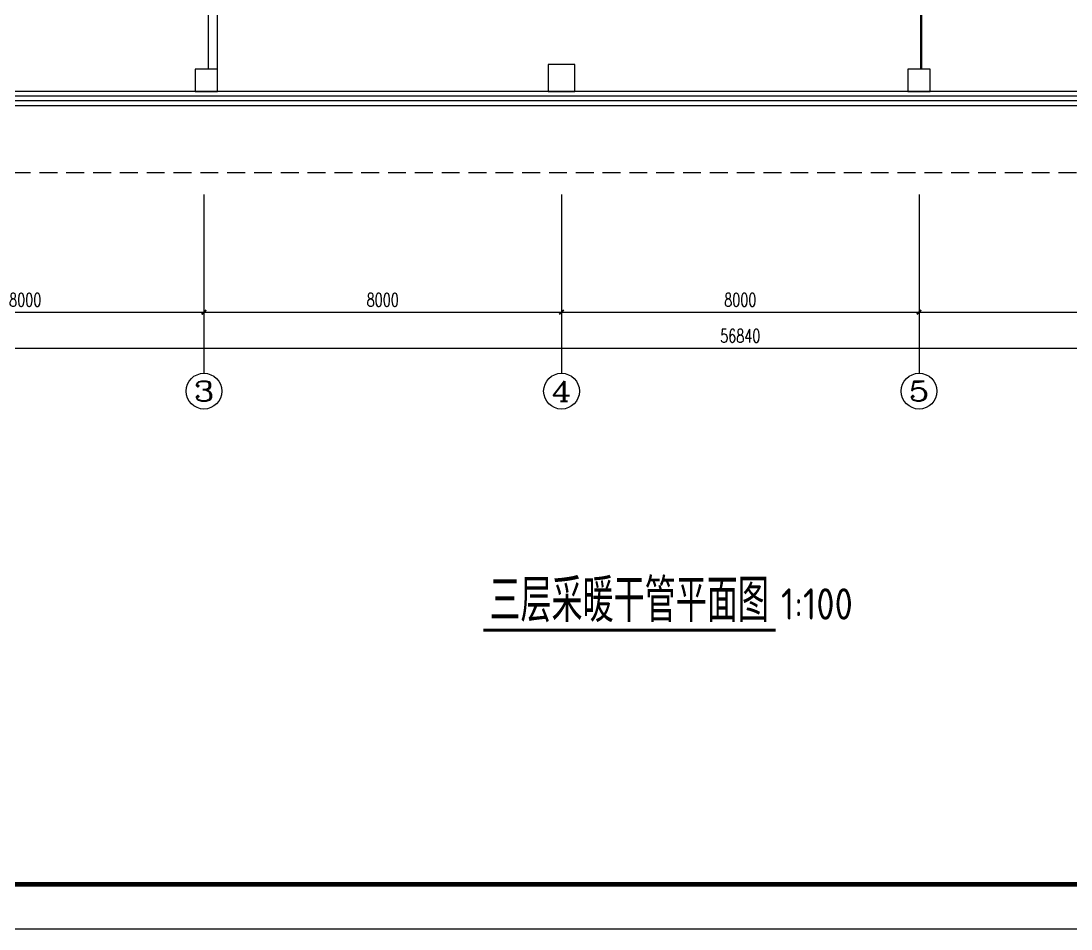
# Model space of a CAD drawing. Extents: x 2297255 to 2381355, y -608375 to -364775.
# Drawn here: x 2320749 to 2344244, y -485575 to -465270 of the extents above; entities that cross this region are included whole.
import ezdxf
from ezdxf.enums import TextEntityAlignment as Align

# ---------------------------------------------------------------- set-up
doc = ezdxf.new("R2010")
doc.units = 0
doc.header["$LTSCALE"] = 1000
doc.header["$MEASUREMENT"] = 0
doc.linetypes.add('_DASH', pattern=[0.6, 0.4, -0.2])
doc.linetypes.add('CENTER', pattern=[2, 1.25, -0.25, 0.25, -0.25])
for name, color, linetype in [('AXIS', 3, 'Continuous'), ('AXIS_TEXT', 7, 'Continuous'), ('COLUMN', 9, 'Continuous'), ('CURTWALL', 4, 'Continuous'), ('DIM_SYMB', 3, 'Continuous'), ('PUB_DIM', 3, 'Continuous'), ('PUB_TEXT', 7, 'Continuous'), ('TK', 4, 'Continuous'), ('WALL', 9, 'Continuous'), ('立面', 254, 'Continuous')]:
    doc.layers.add(name, color=color, linetype=linetype)
doc.styles.add('_TCH_AXIS', font='COMPLEX', dxfattribs={"bigfont": 'GBCBIG'})
doc.styles.add('_TCH_DIM_T3', font='SIMPLEX', dxfattribs={"width": 0.705882, "bigfont": 'GBCBIG'})
doc.styles.add('COMPLEX', font='COMPLEX')
doc.styles.add('HZTXT1', font='romans.shx', dxfattribs={"width": 0.7, "bigfont": 'GBHZFS.SHX'})
doc.styles.get("Standard").update_dxf_attribs({"font": 'gbenor.shx', "bigfont": 'gbcbig.shx'})
doc.dimstyles.new('_TCH_ARCH&&100', dxfattribs={"dimtxt": 297.5, "dimasz": 100, "dimexe": 250, "dimexo": 300, "dimgap": 126.25, "dimtad": 1, "dimdec": 0, "dimzin": 0, "dimdsep": 46, "dimtxsty": '_TCH_DIM_T3', "dimblk": 'ARCHTICK', "dimcen": 0.09, "dimclrt": 7, "dimazin": 2, "dimtfac": 1, "dimtdec": 0, "dimtix": 1, "dimtmove": 2, "dimatfit": 3, "dimfxl": 30, "dimtolj": 1, "dimtzin": 0, "dimarcsym": 0})

# ---------------------------------------------------------------- blocks, each defined once
blk = doc.blocks.new('_ArchTick')
at = {"color": 0, "linetype": 'ByBlock', "const_width": 0.4}
blk.add_lwpolyline([(-0.5, -0.5), (0.5, 0.5)], dxfattribs=at)
blk = doc.blocks.new('*D81')
at = {"layer": 'Defpoints', "color": 0, "transparency": 16777216}
for p in [(-32300, -6861), (-24300, -6861), (-24300, -7878)]:
    blk.add_point(p, dxfattribs=at)
at = {"layer": 'PUB_DIM', "color": 0, "lineweight": -2, "transparency": 16777216}
for p, q in [((-32300, -7161), (-32300, -8128)), ((-24300, -7161), (-24300, -8128)), ((-32300, -7878), (-24300, -7878))]:
    blk.add_line(p, q, dxfattribs=at)
at = {"layer": 'PUB_DIM', "color": 0, "lineweight": -2, "transparency": 16777216, "xscale": 100, "yscale": 100, "zscale": 100, "rotation": 180}
blk.add_blockref('_ArchTick', (-32300, -7878), dxfattribs=at)
at = {"layer": 'PUB_DIM', "color": 0, "lineweight": -2, "transparency": 16777216, "xscale": 100, "yscale": 100, "zscale": 100}
blk.add_blockref('_ArchTick', (-24300, -7878), dxfattribs=at)
at = {"layer": 'PUB_DIM', "color": 7, "transparency": 16777216, "insert": (-28300, -7603), "char_height": 297.5, "attachment_point": 5, "style": '_TCH_DIM_T3'}
blk.add_mtext('\\A1;8000', dxfattribs=at)
blk = doc.blocks.new('*D82')
at = {"layer": 'Defpoints', "color": 0, "transparency": 16777216}
for p in [(-24300, -6861), (-16300, -6861), (-16300, -7878)]:
    blk.add_point(p, dxfattribs=at)
at = {"layer": 'PUB_DIM', "color": 0, "lineweight": -2, "transparency": 16777216}
for p, q in [((-24300, -7161), (-24300, -8128)), ((-16300, -7161), (-16300, -8128)), ((-24300, -7878), (-16300, -7878))]:
    blk.add_line(p, q, dxfattribs=at)
at = {"layer": 'PUB_DIM', "color": 0, "lineweight": -2, "transparency": 16777216, "xscale": 100, "yscale": 100, "zscale": 100, "rotation": 180}
blk.add_blockref('_ArchTick', (-24300, -7878), dxfattribs=at)
at = {"layer": 'PUB_DIM', "color": 0, "lineweight": -2, "transparency": 16777216, "xscale": 100, "yscale": 100, "zscale": 100}
blk.add_blockref('_ArchTick', (-16300, -7878), dxfattribs=at)
at = {"layer": 'PUB_DIM', "color": 7, "transparency": 16777216, "insert": (-20300, -7603), "char_height": 297.5, "attachment_point": 5, "style": '_TCH_DIM_T3'}
blk.add_mtext('\\A1;8000', dxfattribs=at)
blk = doc.blocks.new('*D83')
at = {"layer": 'Defpoints', "color": 0, "transparency": 16777216}
for p in [(-16300, -6861), (-8300, -6861), (-8300, -7878)]:
    blk.add_point(p, dxfattribs=at)
at = {"layer": 'PUB_DIM', "color": 0, "lineweight": -2, "transparency": 16777216}
for p, q in [((-16300, -7161), (-16300, -8128)), ((-8300, -7161), (-8300, -8128)), ((-16300, -7878), (-8300, -7878))]:
    blk.add_line(p, q, dxfattribs=at)
at = {"layer": 'PUB_DIM', "color": 0, "lineweight": -2, "transparency": 16777216, "xscale": 100, "yscale": 100, "zscale": 100, "rotation": 180}
blk.add_blockref('_ArchTick', (-16300, -7878), dxfattribs=at)
at = {"layer": 'PUB_DIM', "color": 0, "lineweight": -2, "transparency": 16777216, "xscale": 100, "yscale": 100, "zscale": 100}
blk.add_blockref('_ArchTick', (-8300, -7878), dxfattribs=at)
at = {"layer": 'PUB_DIM', "color": 7, "transparency": 16777216, "insert": (-12300, -7603), "char_height": 297.5, "attachment_point": 5, "style": '_TCH_DIM_T3'}
blk.add_mtext('\\A1;8000', dxfattribs=at)
blk = doc.blocks.new('*D84')
at = {"layer": 'Defpoints', "color": 0, "transparency": 16777216}
for p in [(-8300, -6861), (-300, -6861), (-300, -7878)]:
    blk.add_point(p, dxfattribs=at)
at = {"layer": 'PUB_DIM', "color": 0, "lineweight": -2, "transparency": 16777216}
for p, q in [((-8300, -7161), (-8300, -8128)), ((-300, -7161), (-300, -8128)), ((-8300, -7878), (-300, -7878))]:
    blk.add_line(p, q, dxfattribs=at)
at = {"layer": 'PUB_DIM', "color": 0, "lineweight": -2, "transparency": 16777216, "xscale": 100, "yscale": 100, "zscale": 100, "rotation": 180}
blk.add_blockref('_ArchTick', (-8300, -7878), dxfattribs=at)
at = {"layer": 'PUB_DIM', "color": 0, "lineweight": -2, "transparency": 16777216, "xscale": 100, "yscale": 100, "zscale": 100}
blk.add_blockref('_ArchTick', (-300, -7878), dxfattribs=at)
at = {"layer": 'PUB_DIM', "color": 7, "transparency": 16777216, "insert": (-4300, -7603), "char_height": 297.5, "attachment_point": 5, "style": '_TCH_DIM_T3'}
blk.add_mtext('\\A1;8000', dxfattribs=at)
blk = doc.blocks.new('*D88')
at = {"layer": 'Defpoints', "color": 0, "transparency": 16777216}
for p in [(-40720, -7643), (16120, -7643), (16120, -8685)]:
    blk.add_point(p, dxfattribs=at)
at = {"layer": 'PUB_DIM', "color": 0, "lineweight": -2, "transparency": 16777216}
for p, q in [((-40720, -7943), (-40720, -8935)), ((16120, -7943), (16120, -8935)), ((-40720, -8685), (16120, -8685))]:
    blk.add_line(p, q, dxfattribs=at)
at = {"layer": 'PUB_DIM', "color": 0, "lineweight": -2, "transparency": 16777216, "xscale": 100, "yscale": 100, "zscale": 100, "rotation": 180}
blk.add_blockref('_ArchTick', (-40720, -8685), dxfattribs=at)
at = {"layer": 'PUB_DIM', "color": 0, "lineweight": -2, "transparency": 16777216, "xscale": 100, "yscale": 100, "zscale": 100}
blk.add_blockref('_ArchTick', (16120, -8685), dxfattribs=at)
at = {"layer": 'PUB_DIM', "color": 7, "transparency": 16777216, "insert": (-12300, -8410), "char_height": 297.5, "attachment_point": 5, "style": '_TCH_DIM_T3'}
blk.add_mtext('\\A1;56840', dxfattribs=at)
blk = doc.blocks.new('*D228')
at = {"layer": 'Defpoints', "color": 0, "transparency": 16777216}
for p in [(-32300, -6861), (-24300, -6861), (-24300, -7878)]:
    blk.add_point(p, dxfattribs=at)
at = {"layer": 'PUB_DIM', "color": 0, "lineweight": -2, "transparency": 16777216}
for p, q in [((-32300, -7161), (-32300, -8128)), ((-24300, -7161), (-24300, -8128)), ((-32300, -7878), (-24300, -7878))]:
    blk.add_line(p, q, dxfattribs=at)
at = {"layer": 'PUB_DIM', "color": 0, "lineweight": -2, "transparency": 16777216, "xscale": 100, "yscale": 100, "zscale": 100, "rotation": 180}
blk.add_blockref('_ArchTick', (-32300, -7878), dxfattribs=at)
at = {"layer": 'PUB_DIM', "color": 0, "lineweight": -2, "transparency": 16777216, "xscale": 100, "yscale": 100, "zscale": 100}
blk.add_blockref('_ArchTick', (-24300, -7878), dxfattribs=at)
at = {"layer": 'PUB_DIM', "color": 7, "transparency": 16777216, "insert": (-28300, -7603), "char_height": 297.5, "attachment_point": 5, "style": '_TCH_DIM_T3'}
blk.add_mtext('\\A1;8000', dxfattribs=at)
blk = doc.blocks.new('*D229')
at = {"layer": 'Defpoints', "color": 0, "transparency": 16777216}
for p in [(-24300, -6861), (-16300, -6861), (-16300, -7878)]:
    blk.add_point(p, dxfattribs=at)
at = {"layer": 'PUB_DIM', "color": 0, "lineweight": -2, "transparency": 16777216}
for p, q in [((-24300, -7161), (-24300, -8128)), ((-16300, -7161), (-16300, -8128)), ((-24300, -7878), (-16300, -7878))]:
    blk.add_line(p, q, dxfattribs=at)
at = {"layer": 'PUB_DIM', "color": 0, "lineweight": -2, "transparency": 16777216, "xscale": 100, "yscale": 100, "zscale": 100, "rotation": 180}
blk.add_blockref('_ArchTick', (-24300, -7878), dxfattribs=at)
at = {"layer": 'PUB_DIM', "color": 0, "lineweight": -2, "transparency": 16777216, "xscale": 100, "yscale": 100, "zscale": 100}
blk.add_blockref('_ArchTick', (-16300, -7878), dxfattribs=at)
at = {"layer": 'PUB_DIM', "color": 7, "transparency": 16777216, "insert": (-20300, -7603), "char_height": 297.5, "attachment_point": 5, "style": '_TCH_DIM_T3'}
blk.add_mtext('\\A1;8000', dxfattribs=at)
blk = doc.blocks.new('*D230')
at = {"layer": 'Defpoints', "color": 0, "transparency": 16777216}
for p in [(-16300, -6861), (-8300, -6861), (-8300, -7878)]:
    blk.add_point(p, dxfattribs=at)
at = {"layer": 'PUB_DIM', "color": 0, "lineweight": -2, "transparency": 16777216}
for p, q in [((-16300, -7161), (-16300, -8128)), ((-8300, -7161), (-8300, -8128)), ((-16300, -7878), (-8300, -7878))]:
    blk.add_line(p, q, dxfattribs=at)
at = {"layer": 'PUB_DIM', "color": 0, "lineweight": -2, "transparency": 16777216, "xscale": 100, "yscale": 100, "zscale": 100, "rotation": 180}
blk.add_blockref('_ArchTick', (-16300, -7878), dxfattribs=at)
at = {"layer": 'PUB_DIM', "color": 0, "lineweight": -2, "transparency": 16777216, "xscale": 100, "yscale": 100, "zscale": 100}
blk.add_blockref('_ArchTick', (-8300, -7878), dxfattribs=at)
at = {"layer": 'PUB_DIM', "color": 7, "transparency": 16777216, "insert": (-12300, -7603), "char_height": 297.5, "attachment_point": 5, "style": '_TCH_DIM_T3'}
blk.add_mtext('\\A1;8000', dxfattribs=at)
blk = doc.blocks.new('*D231')
at = {"layer": 'Defpoints', "color": 0, "transparency": 16777216}
for p in [(-8300, -6861), (-300, -6861), (-300, -7878)]:
    blk.add_point(p, dxfattribs=at)
at = {"layer": 'PUB_DIM', "color": 0, "lineweight": -2, "transparency": 16777216}
for p, q in [((-8300, -7161), (-8300, -8128)), ((-300, -7161), (-300, -8128)), ((-8300, -7878), (-300, -7878))]:
    blk.add_line(p, q, dxfattribs=at)
at = {"layer": 'PUB_DIM', "color": 0, "lineweight": -2, "transparency": 16777216, "xscale": 100, "yscale": 100, "zscale": 100, "rotation": 180}
blk.add_blockref('_ArchTick', (-8300, -7878), dxfattribs=at)
at = {"layer": 'PUB_DIM', "color": 0, "lineweight": -2, "transparency": 16777216, "xscale": 100, "yscale": 100, "zscale": 100}
blk.add_blockref('_ArchTick', (-300, -7878), dxfattribs=at)
at = {"layer": 'PUB_DIM', "color": 7, "transparency": 16777216, "insert": (-4300, -7603), "char_height": 297.5, "attachment_point": 5, "style": '_TCH_DIM_T3'}
blk.add_mtext('\\A1;8000', dxfattribs=at)
blk = doc.blocks.new('*D235')
at = {"layer": 'Defpoints', "color": 0, "transparency": 16777216}
for p in [(-40720, -7643), (16120, -7643), (16120, -8685)]:
    blk.add_point(p, dxfattribs=at)
at = {"layer": 'PUB_DIM', "color": 0, "lineweight": -2, "transparency": 16777216}
for p, q in [((-40720, -7943), (-40720, -8935)), ((16120, -7943), (16120, -8935)), ((-40720, -8685), (16120, -8685))]:
    blk.add_line(p, q, dxfattribs=at)
at = {"layer": 'PUB_DIM', "color": 0, "lineweight": -2, "transparency": 16777216, "xscale": 100, "yscale": 100, "zscale": 100, "rotation": 180}
blk.add_blockref('_ArchTick', (-40720, -8685), dxfattribs=at)
at = {"layer": 'PUB_DIM', "color": 0, "lineweight": -2, "transparency": 16777216, "xscale": 100, "yscale": 100, "zscale": 100}
blk.add_blockref('_ArchTick', (16120, -8685), dxfattribs=at)
at = {"layer": 'PUB_DIM', "color": 7, "transparency": 16777216, "insert": (-12300, -8410), "char_height": 297.5, "attachment_point": 5, "style": '_TCH_DIM_T3'}
blk.add_mtext('\\A1;56840', dxfattribs=at)
blk = doc.blocks.new('*D375')
at = {"layer": 'Defpoints', "color": 0, "transparency": 16777216}
for p in [(-32300, -6861), (-24300, -6861), (-24300, -7878)]:
    blk.add_point(p, dxfattribs=at)
at = {"layer": 'PUB_DIM', "color": 0, "lineweight": -2, "transparency": 16777216}
for p, q in [((-32300, -7161), (-32300, -8128)), ((-24300, -7161), (-24300, -8128)), ((-32300, -7878), (-24300, -7878))]:
    blk.add_line(p, q, dxfattribs=at)
at = {"layer": 'PUB_DIM', "color": 0, "lineweight": -2, "transparency": 16777216, "xscale": 100, "yscale": 100, "zscale": 100, "rotation": 180}
blk.add_blockref('_ArchTick', (-32300, -7878), dxfattribs=at)
at = {"layer": 'PUB_DIM', "color": 0, "lineweight": -2, "transparency": 16777216, "xscale": 100, "yscale": 100, "zscale": 100}
blk.add_blockref('_ArchTick', (-24300, -7878), dxfattribs=at)
at = {"layer": 'PUB_DIM', "color": 7, "transparency": 16777216, "insert": (-28300, -7603), "char_height": 297.5, "attachment_point": 5, "style": '_TCH_DIM_T3'}
blk.add_mtext('\\A1;8000', dxfattribs=at)
blk = doc.blocks.new('*D376')
at = {"layer": 'Defpoints', "color": 0, "transparency": 16777216}
for p in [(-24300, -6861), (-16300, -6861), (-16300, -7878)]:
    blk.add_point(p, dxfattribs=at)
at = {"layer": 'PUB_DIM', "color": 0, "lineweight": -2, "transparency": 16777216}
for p, q in [((-24300, -7161), (-24300, -8128)), ((-16300, -7161), (-16300, -8128)), ((-24300, -7878), (-16300, -7878))]:
    blk.add_line(p, q, dxfattribs=at)
at = {"layer": 'PUB_DIM', "color": 0, "lineweight": -2, "transparency": 16777216, "xscale": 100, "yscale": 100, "zscale": 100, "rotation": 180}
blk.add_blockref('_ArchTick', (-24300, -7878), dxfattribs=at)
at = {"layer": 'PUB_DIM', "color": 0, "lineweight": -2, "transparency": 16777216, "xscale": 100, "yscale": 100, "zscale": 100}
blk.add_blockref('_ArchTick', (-16300, -7878), dxfattribs=at)
at = {"layer": 'PUB_DIM', "color": 7, "transparency": 16777216, "insert": (-20300, -7603), "char_height": 297.5, "attachment_point": 5, "style": '_TCH_DIM_T3'}
blk.add_mtext('\\A1;8000', dxfattribs=at)
blk = doc.blocks.new('*D377')
at = {"layer": 'Defpoints', "color": 0, "transparency": 16777216}
for p in [(-16300, -6861), (-8300, -6861), (-8300, -7878)]:
    blk.add_point(p, dxfattribs=at)
at = {"layer": 'PUB_DIM', "color": 0, "lineweight": -2, "transparency": 16777216}
for p, q in [((-16300, -7161), (-16300, -8128)), ((-8300, -7161), (-8300, -8128)), ((-16300, -7878), (-8300, -7878))]:
    blk.add_line(p, q, dxfattribs=at)
at = {"layer": 'PUB_DIM', "color": 0, "lineweight": -2, "transparency": 16777216, "xscale": 100, "yscale": 100, "zscale": 100, "rotation": 180}
blk.add_blockref('_ArchTick', (-16300, -7878), dxfattribs=at)
at = {"layer": 'PUB_DIM', "color": 0, "lineweight": -2, "transparency": 16777216, "xscale": 100, "yscale": 100, "zscale": 100}
blk.add_blockref('_ArchTick', (-8300, -7878), dxfattribs=at)
at = {"layer": 'PUB_DIM', "color": 7, "transparency": 16777216, "insert": (-12300, -7603), "char_height": 297.5, "attachment_point": 5, "style": '_TCH_DIM_T3'}
blk.add_mtext('\\A1;8000', dxfattribs=at)
blk = doc.blocks.new('*D378')
at = {"layer": 'Defpoints', "color": 0, "transparency": 16777216}
for p in [(-8300, -6861), (-300, -6861), (-300, -7878)]:
    blk.add_point(p, dxfattribs=at)
at = {"layer": 'PUB_DIM', "color": 0, "lineweight": -2, "transparency": 16777216}
for p, q in [((-8300, -7161), (-8300, -8128)), ((-300, -7161), (-300, -8128)), ((-8300, -7878), (-300, -7878))]:
    blk.add_line(p, q, dxfattribs=at)
at = {"layer": 'PUB_DIM', "color": 0, "lineweight": -2, "transparency": 16777216, "xscale": 100, "yscale": 100, "zscale": 100, "rotation": 180}
blk.add_blockref('_ArchTick', (-8300, -7878), dxfattribs=at)
at = {"layer": 'PUB_DIM', "color": 0, "lineweight": -2, "transparency": 16777216, "xscale": 100, "yscale": 100, "zscale": 100}
blk.add_blockref('_ArchTick', (-300, -7878), dxfattribs=at)
at = {"layer": 'PUB_DIM', "color": 7, "transparency": 16777216, "insert": (-4300, -7603), "char_height": 297.5, "attachment_point": 5, "style": '_TCH_DIM_T3'}
blk.add_mtext('\\A1;8000', dxfattribs=at)
blk = doc.blocks.new('*D382')
at = {"layer": 'Defpoints', "color": 0, "transparency": 16777216}
for p in [(-40720, -7643), (16120, -7643), (16120, -8685)]:
    blk.add_point(p, dxfattribs=at)
at = {"layer": 'PUB_DIM', "color": 0, "lineweight": -2, "transparency": 16777216}
for p, q in [((-40720, -7943), (-40720, -8935)), ((16120, -7943), (16120, -8935)), ((-40720, -8685), (16120, -8685))]:
    blk.add_line(p, q, dxfattribs=at)
at = {"layer": 'PUB_DIM', "color": 0, "lineweight": -2, "transparency": 16777216, "xscale": 100, "yscale": 100, "zscale": 100, "rotation": 180}
blk.add_blockref('_ArchTick', (-40720, -8685), dxfattribs=at)
at = {"layer": 'PUB_DIM', "color": 0, "lineweight": -2, "transparency": 16777216, "xscale": 100, "yscale": 100, "zscale": 100}
blk.add_blockref('_ArchTick', (16120, -8685), dxfattribs=at)
at = {"layer": 'PUB_DIM', "color": 7, "transparency": 16777216, "insert": (-12300, -8410), "char_height": 297.5, "attachment_point": 5, "style": '_TCH_DIM_T3'}
blk.add_mtext('\\A1;56840', dxfattribs=at)
blk = doc.blocks.new('_FZHK')
blk.add_lwpolyline([(-0.5, -0.5), (0.5, -0.5), (0.5, 0.5), (-0.5, 0.5)], close=True)
blk = doc.blocks.new('*D483')
at = {"layer": 'Defpoints', "color": 0, "transparency": 16777216}
for p in [(-32300, -6861), (-24300, -6861), (-24300, -7878)]:
    blk.add_point(p, dxfattribs=at)
at = {"layer": 'PUB_DIM', "color": 0, "lineweight": -2, "transparency": 16777216}
for p, q in [((-32300, -7161), (-32300, -8128)), ((-24300, -7161), (-24300, -8128)), ((-32300, -7878), (-24300, -7878))]:
    blk.add_line(p, q, dxfattribs=at)
at = {"layer": 'PUB_DIM', "color": 0, "lineweight": -2, "transparency": 16777216, "xscale": 100, "yscale": 100, "zscale": 100, "rotation": 180}
blk.add_blockref('_ArchTick', (-32300, -7878), dxfattribs=at)
at = {"layer": 'PUB_DIM', "color": 0, "lineweight": -2, "transparency": 16777216, "xscale": 100, "yscale": 100, "zscale": 100}
blk.add_blockref('_ArchTick', (-24300, -7878), dxfattribs=at)
at = {"layer": 'PUB_DIM', "color": 7, "transparency": 16777216, "insert": (-28300, -7603), "char_height": 297.5, "attachment_point": 5, "style": '_TCH_DIM_T3'}
blk.add_mtext('\\A1;8000', dxfattribs=at)
blk = doc.blocks.new('*D484')
at = {"layer": 'Defpoints', "color": 0, "transparency": 16777216}
for p in [(-24300, -6861), (-16300, -6861), (-16300, -7878)]:
    blk.add_point(p, dxfattribs=at)
at = {"layer": 'PUB_DIM', "color": 0, "lineweight": -2, "transparency": 16777216}
for p, q in [((-24300, -7161), (-24300, -8128)), ((-16300, -7161), (-16300, -8128)), ((-24300, -7878), (-16300, -7878))]:
    blk.add_line(p, q, dxfattribs=at)
at = {"layer": 'PUB_DIM', "color": 0, "lineweight": -2, "transparency": 16777216, "xscale": 100, "yscale": 100, "zscale": 100, "rotation": 180}
blk.add_blockref('_ArchTick', (-24300, -7878), dxfattribs=at)
at = {"layer": 'PUB_DIM', "color": 0, "lineweight": -2, "transparency": 16777216, "xscale": 100, "yscale": 100, "zscale": 100}
blk.add_blockref('_ArchTick', (-16300, -7878), dxfattribs=at)
at = {"layer": 'PUB_DIM', "color": 7, "transparency": 16777216, "insert": (-20300, -7603), "char_height": 297.5, "attachment_point": 5, "style": '_TCH_DIM_T3'}
blk.add_mtext('\\A1;8000', dxfattribs=at)
blk = doc.blocks.new('*D485')
at = {"layer": 'Defpoints', "color": 0, "transparency": 16777216}
for p in [(-16300, -6861), (-8300, -6861), (-8300, -7878)]:
    blk.add_point(p, dxfattribs=at)
at = {"layer": 'PUB_DIM', "color": 0, "lineweight": -2, "transparency": 16777216}
for p, q in [((-16300, -7161), (-16300, -8128)), ((-8300, -7161), (-8300, -8128)), ((-16300, -7878), (-8300, -7878))]:
    blk.add_line(p, q, dxfattribs=at)
at = {"layer": 'PUB_DIM', "color": 0, "lineweight": -2, "transparency": 16777216, "xscale": 100, "yscale": 100, "zscale": 100, "rotation": 180}
blk.add_blockref('_ArchTick', (-16300, -7878), dxfattribs=at)
at = {"layer": 'PUB_DIM', "color": 0, "lineweight": -2, "transparency": 16777216, "xscale": 100, "yscale": 100, "zscale": 100}
blk.add_blockref('_ArchTick', (-8300, -7878), dxfattribs=at)
at = {"layer": 'PUB_DIM', "color": 7, "transparency": 16777216, "insert": (-12300, -7603), "char_height": 297.5, "attachment_point": 5, "style": '_TCH_DIM_T3'}
blk.add_mtext('\\A1;8000', dxfattribs=at)
blk = doc.blocks.new('*D486')
at = {"layer": 'Defpoints', "color": 0, "transparency": 16777216}
for p in [(-8300, -6861), (-300, -6861), (-300, -7878)]:
    blk.add_point(p, dxfattribs=at)
at = {"layer": 'PUB_DIM', "color": 0, "lineweight": -2, "transparency": 16777216}
for p, q in [((-8300, -7161), (-8300, -8128)), ((-300, -7161), (-300, -8128)), ((-8300, -7878), (-300, -7878))]:
    blk.add_line(p, q, dxfattribs=at)
at = {"layer": 'PUB_DIM', "color": 0, "lineweight": -2, "transparency": 16777216, "xscale": 100, "yscale": 100, "zscale": 100, "rotation": 180}
blk.add_blockref('_ArchTick', (-8300, -7878), dxfattribs=at)
at = {"layer": 'PUB_DIM', "color": 0, "lineweight": -2, "transparency": 16777216, "xscale": 100, "yscale": 100, "zscale": 100}
blk.add_blockref('_ArchTick', (-300, -7878), dxfattribs=at)
at = {"layer": 'PUB_DIM', "color": 7, "transparency": 16777216, "insert": (-4300, -7603), "char_height": 297.5, "attachment_point": 5, "style": '_TCH_DIM_T3'}
blk.add_mtext('\\A1;8000', dxfattribs=at)
blk = doc.blocks.new('*D490')
at = {"layer": 'Defpoints', "color": 0, "transparency": 16777216}
for p in [(-40720, -7643), (16120, -7643), (16120, -8685)]:
    blk.add_point(p, dxfattribs=at)
at = {"layer": 'PUB_DIM', "color": 0, "lineweight": -2, "transparency": 16777216}
for p, q in [((-40720, -7943), (-40720, -8935)), ((16120, -7943), (16120, -8935)), ((-40720, -8685), (16120, -8685))]:
    blk.add_line(p, q, dxfattribs=at)
at = {"layer": 'PUB_DIM', "color": 0, "lineweight": -2, "transparency": 16777216, "xscale": 100, "yscale": 100, "zscale": 100, "rotation": 180}
blk.add_blockref('_ArchTick', (-40720, -8685), dxfattribs=at)
at = {"layer": 'PUB_DIM', "color": 0, "lineweight": -2, "transparency": 16777216, "xscale": 100, "yscale": 100, "zscale": 100}
blk.add_blockref('_ArchTick', (16120, -8685), dxfattribs=at)
at = {"layer": 'PUB_DIM', "color": 7, "transparency": 16777216, "insert": (-12300, -8410), "char_height": 297.5, "attachment_point": 5, "style": '_TCH_DIM_T3'}
blk.add_mtext('\\A1;56840', dxfattribs=at)
blk = doc.blocks.new('_AXISO')
blk.add_circle((0, 0), 0.5)
at = {"layer": 'AXIS_TEXT', "style": 'COMPLEX', "width": 1.041667}
blk.add_attdef('A', text='', height=0.56, dxfattribs=at).set_placement((-0.25, -0.28), (0.25, -0.28), align=Align.FIT)
blk = doc.blocks.new('*U579')
at = {"color": 3}
blk.add_lwpolyline([(-84100, 0), (0, 0), (0, 59400), (-84100, 59400)], close=True, dxfattribs=at)
at = {"color": 3, "const_width": 100}
blk.add_lwpolyline([(-81600, 1000), (-1000, 1000), (-1000, 58400), (-81600, 58400)], close=True, dxfattribs=at)
at = {"layer": 'TK', "color": 4, "style": 'HZTXT1'}
for tag, height, width, p in [('项目负责1', 400, 0.6, (-4500, 19196)), ('项目负责2', 400, 0.6, (-4500, 18296)), ('专责', 400, 0.6, (-4500, 17396)), ('审定', 400, 0.6, (-4500, 16496)), ('审核', 400, 0.6, (-4500, 15596)), ('校对', 400, 0.6, (-4500, 14696)), ('设计', 400, 0.6, (-4500, 13796)), ('绘图', 400, 0.6, (-4500, 12896)), ('建设单位', 450, 0.6, (-4500, 11050)), ('工号', 400, 0.5, (-5501, 3507)), ('版次', 400, 0.7, (-2138, 3498)), ('阶段', 400, 0.7, (-2138, 2498)), ('比例', 400, 0.7, (-5491, 1513)), ('日期', 400, 0.7, (-2138, 1498))]:
    blk.add_attdef(tag, text='', height=height, dxfattribs=dict(at, width=width)).set_placement(p, align=Align.MIDDLE)
at = {"layer": 'TK', "color": 1, "lineweight": -3, "style": 'HZTXT1', "width": 0.6}
blk.add_attdef('工程名称', text='', height=450, dxfattribs=at).set_placement((-4500, 9050), align=Align.MIDDLE)
at = {"layer": 'TK', "color": 4, "lineweight": -3, "style": 'HZTXT1', "width": 0.6}
blk.add_attdef('子项名称', text='', height=450, dxfattribs=at).set_placement((-4500, 7050), align=Align.MIDDLE)
at = {"layer": 'TK', "color": 1, "lineweight": -3, "width": 0.6, "flags": 104}
blk.add_attdef('图名', text='', height=400, dxfattribs=at).set_placement((-4558, 4958), align=Align.MIDDLE_CENTER)
at = {"layer": 'TK', "color": 1, "style": 'HZTXT1', "width": 0.7}
blk.add_attdef('图号', text='', height=400, dxfattribs=at).set_placement((-5491, 2513), align=Align.MIDDLE)
blk = doc.blocks.new('A$C5D18424C')
at = {"color": 4, "linetype": '_DASH'}
blk.add_lwpolyline([(1820, 2640), (1820, -4760), (-42420, -4760), (-42420, 26530), (-24720, 26530)], dxfattribs=at)
blk.add_lwpolyline([(320, 2640), (320, -3260), (-40920, -3260), (-40920, 25030), (-24720, 25030)])
at = {"layer": 'AXIS'}
for p, q in [((-24300, -5243.8), (-24300, -9243.8)), ((-16300, -5243.8), (-16300, -9243.8)), ((-8300, -5243.8), (-8300, -9243.8))]:
    blk.add_line(p, q, dxfattribs=at)
at = {"layer": 'CURTWALL'}
for p, q in [((106.7, -3046.6), (-40706.7, -3046.6)), ((0, -2940), (-40600, -2940)), ((320, -3260), (-40920, -3260)), ((213.3, -3153.3), (-40813.3, -3153.3))]:
    blk.add_line(p, q, dxfattribs=at)
at = {"layer": 'WALL'}
for p, q in [((-24200, -2440), (-24200, 3060)), ((-24000, -2440), (-24000, 3060))]:
    blk.add_line(p, q, dxfattribs=at)
at = {"layer": 'AXIS'}
ref = blk.add_blockref('_AXISO', (-24300, -9643.8), dxfattribs=dict(at, xscale=800, yscale=800, zscale=800))
ref.add_attrib('A', '3', dxfattribs={"layer": 'AXIS_TEXT', "height": 452.5, "style": '_TCH_AXIS', "width": 1.5}).set_placement((-24526.3, -9870.1), (-24073.7, -9870.1), align=Align.FIT)
ref = blk.add_blockref('_AXISO', (-16300, -9643.8), dxfattribs=dict(at, xscale=800, yscale=800, zscale=800))
ref.add_attrib('A', '4', dxfattribs={"layer": 'AXIS_TEXT', "height": 452.5, "style": '_TCH_AXIS', "width": 1.3125}).set_placement((-16526.3, -9870.1), (-16073.7, -9870.1), align=Align.FIT)
ref = blk.add_blockref('_AXISO', (-8300, -9643.8), dxfattribs=dict(at, xscale=800, yscale=800, zscale=800))
ref.add_attrib('A', '5', dxfattribs={"layer": 'AXIS_TEXT', "height": 452.5, "style": '_TCH_AXIS', "width": 1.5}).set_placement((-8526.3, -9870.1), (-8073.7, -9870.1), align=Align.FIT)
at = {"layer": 'COLUMN', "rotation": 90}
for p, xscale, yscale, zscale in [((-16300, -2640), 600, 600, 600), ((-24250, -2690), 499.9990233504213, 500, 500), ((-8300, -2690), 499.999023350887, 500, 500)]:
    blk.add_blockref('_FZHK', p, dxfattribs=dict(at, xscale=xscale, yscale=yscale, zscale=zscale))
at = {"layer": 'PUB_DIM'}
for p1, p2, distance, picture, middle in [((-32300, -6861.4), (-24300, -6861.4), -1017, '*D81', (-28300, -7603.4)), ((-32300, -6861.4), (-24300, -6861.4), -1017, '*D228', (-28300, -7603.4)), ((-32300, -6861.4), (-24300, -6861.4), -1017, '*D375', (-28300, -7603.4)), ((-32300, -6861.4), (-24300, -6861.4), -1017, '*D483', (-28300, -7603.4)), ((-24300, -6861.4), (-16300, -6861.4), -1017, '*D82', (-20300, -7603.4)), ((-24300, -6861.4), (-16300, -6861.4), -1017, '*D229', (-20300, -7603.4)), ((-24300, -6861.4), (-16300, -6861.4), -1017, '*D376', (-20300, -7603.4)), ((-24300, -6861.4), (-16300, -6861.4), -1017, '*D484', (-20300, -7603.4)), ((-16300, -6861.4), (-8300, -6861.4), -1017, '*D83', (-12300, -7603.4)), ((-16300, -6861.4), (-8300, -6861.4), -1017, '*D230', (-12300, -7603.4)), ((-16300, -6861.4), (-8300, -6861.4), -1017, '*D377', (-12300, -7603.4)), ((-16300, -6861.4), (-8300, -6861.4), -1017, '*D485', (-12300, -7603.4)), ((-8300, -6861.4), (-300, -6861.4), -1017, '*D84', (-4300, -7603.4)), ((-8300, -6861.4), (-300, -6861.4), -1017, '*D231', (-4300, -7603.4)), ((-8300, -6861.4), (-300, -6861.4), -1017, '*D378', (-4300, -7603.4)), ((-8300, -6861.4), (-300, -6861.4), -1017, '*D486', (-4300, -7603.4)), ((-40720, -7642.7), (16120, -7642.7), -1042.6, '*D88', (-12300, -8410.3)), ((-40720, -7642.7), (16120, -7642.7), -1042.6, '*D235', (-12300, -8410.3)), ((-40720, -7642.7), (16120, -7642.7), -1042.6, '*D382', (-12300, -8410.3)), ((-40720, -7642.7), (16120, -7642.7), -1042.6, '*D490', (-12300, -8410.3))]:
    dim = blk.add_aligned_dim(p1=p1, p2=p2, distance=distance, dimstyle='_TCH_ARCH&&100', dxfattribs=at)
    dim.commit()
    dim.dimension.update_dxf_attribs({"geometry": picture, "text_midpoint": middle})

msp = doc.modelspace()

# ---------------------------------------------------------------- linework, layer by layer
at = {"layer": 'DIM_SYMB', "const_width": 70}
msp.add_lwpolyline([(2337635.2, -478894.1), (2331092.3, -478894.1)], dxfattribs=at)
at = {"layer": '立面', "linetype": 'CENTER', "const_width": 50}
msp.add_lwpolyline([(2340893.7, -444843.3), (2340893.7, -466343.3)], dxfattribs=at)
msp.add_lwpolyline([(2340893.7, -444843.3), (2340893.7, -466343.3)], dxfattribs=at)

# ---------------------------------------------------------------- block references
for name, p in [('*U579', (2381355.1, -485574.9)), ('A$C5D18424C', (2349143.7, -463903.3))]:
    msp.add_blockref(name, p)

# ---------------------------------------------------------------- texts
at = {"layer": 'PUB_TEXT'}
for s, height, p in [('三层采暖干管平面图', 964.54, (2331232.3, -478709.4)), ('1:100', 700, (2337754, -478656.8))]:
    msp.add_text(s, height=height, dxfattribs=at).set_placement(p)

doc.saveas('drawing.dxf')
